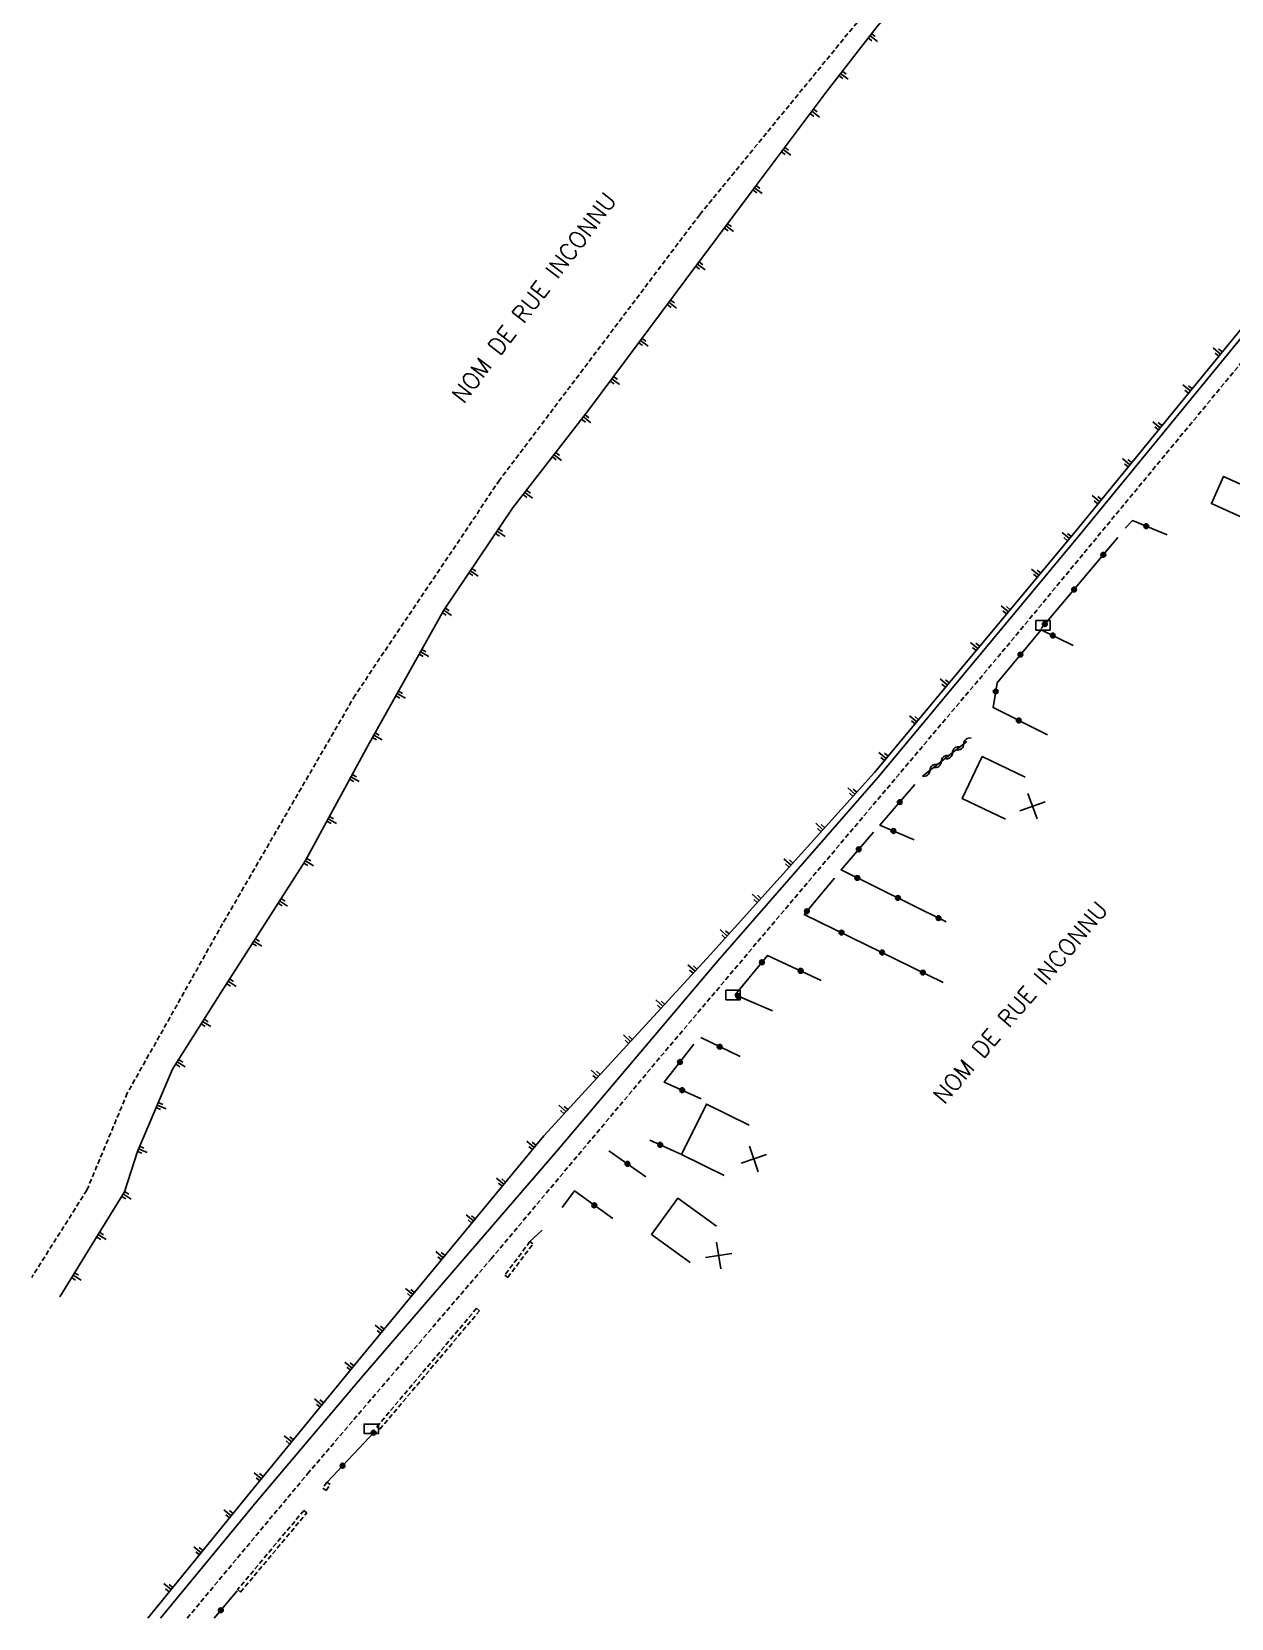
# Model space of a CAD drawing. Header units: millimetres. Extents: x 133000 to 134000, y 143000 to 144000.
# Drawn here: x 133038.7 to 133164.5, y 143000 to 143166.3 of the extents above; entities that cross this region are included whole.
import ezdxf
from ezdxf.enums import TextEntityAlignment as Align

# ---------------------------------------------------------------- set-up
doc = ezdxf.new("R2010")
doc.units = ezdxf.units.MM
doc.linetypes.add('DASHED', pattern=[0.75, 0.5, -0.25])
doc.layers.get('0').update_dxf_attribs({"linetype": 'CONTINUOUS'})
for name, color, linetype in [('W0001', 6, 'DASHED'), ('W0008', 7, 'CONTINUOUS'), ('W0100', 7, 'CONTINUOUS'), ('W0112', 1, 'DASHED'), ('W0211', 2, 'CONTINUOUS'), ('W0310', 3, 'CONTINUOUS'), ('W0322', 7, 'CONTINUOUS'), ('W0989', 7, 'CONTINUOUS'), ('W0991', 7, 'CONTINUOUS'), ('W1471', 7, 'CONTINUOUS')]:
    doc.layers.add(name, color=color, linetype=linetype)
doc.styles.get("Standard").update_dxf_attribs({"font": 'romans.shx', "width": 0.85})

# ---------------------------------------------------------------- blocks, each defined once
blk = doc.blocks.new('t991o')
at = {"color": 0, "linetype": 'Continuous'}
for p, q in [((-1, 1), (1, -1)), ((-1, -1), (1, 1))]:
    blk.add_line(p, q, dxfattribs=at)
blk = doc.blocks.new('T1471')
at = {"color": 0, "linetype": 'Continuous', "flags": 128}
blk.add_lwpolyline([(-0.75, -0.5), (-0.75, 0.5), (0.75, 0.5), (0.75, -0.5), (-0.75, -0.5)], dxfattribs=at)
blk = doc.blocks.new('t322o')
at = {"color": 0, "linetype": 'Continuous'}
for radius in [0.25, 0.15]:
    blk.add_circle((0, 0), radius, dxfattribs=at)
blk = doc.blocks.new('t310o')
at = {"color": 0, "linetype": 'Continuous'}
for centre, start, end in [((-0.5, 0.38), 216.8699, 323.1304), ((0.5, -0.37), 36.8699, 143.1303)]:
    blk.add_arc(centre, 0.625, start, end, dxfattribs=at)
blk = doc.blocks.new('t211o')
at = {"color": 0, "linetype": 'Continuous'}
for p, q in [((-0.29, 0.5), (-0.29, 0)), ((0, 1), (0, 0)), ((0.29, 0.5), (0.29, 0))]:
    blk.add_line(p, q, dxfattribs=at)

msp = doc.modelspace()

# ---------------------------------------------------------------- linework, layer by layer
at = {"layer": 'W0001'}
for points in [[(133163.06, 143209.18), (133151.76, 143194.85), (133142.26, 143183.06), (133138.25, 143178.66), (133133.25, 143174.73), (133129.06, 143171.9), (133108.76, 143147.11), (133087.78, 143119.3), (133072.64, 143096.76), (133058.74, 143072.8), (133048.74, 143055.03), (133044.5, 143044.87), (133038.72, 143035.73)], [(133055.02, 143000), (133067.63, 143015.13), (133086.88, 143037.66), (133104.7, 143058.9), (133140.48, 143101.28), (133166.8, 143133.11), (133192.73, 143165.22), (133199.86, 143175.49)]]:
    msp.add_lwpolyline(points, dxfattribs=at)
at = {"layer": 'W0008'}
msp.add_lwpolyline([(133052.24, 143000), (133062.27, 143012.17), (133073.29, 143025.24), (133093.73, 143048.91), (133110.67, 143068.9), (133127.46, 143088.15), (133148.54, 143113.48), (133169.65, 143139.25), (133186.3, 143159.88), (133200.2, 143178.48)], dxfattribs=at)
at = {"layer": 'W0100'}
for points in [[(133168.26, 143117.62), (133163.7, 143119.69), (133162.41, 143116.83), (133166.96, 143114.77)], [(133142.89, 143088.17), (133138.38, 143090.31), (133136.29, 143085.92), (133140.81, 143083.77)], [(133113.96, 143051.67), (133109.48, 143053.89), (133106.86, 143048.62), (133111.34, 143046.4)], [(133110.51, 143041.1), (133106.46, 143044.03), (133103.71, 143040.24), (133107.75, 143037.3)]]:
    msp.add_lwpolyline(points, dxfattribs=at)
at = {"layer": 'W0112'}
for p, q in [((133090.96, 143039.48), (133088.32, 143035.96)), ((133088.32, 143035.96), (133088.64, 143035.72)), ((133085.37, 143032.49), (133074.92, 143020.08)), ((133074.92, 143020.08), (133075.23, 143019.82)), ((133069.68, 143014.25), (133069.25, 143013.62)), ((133069.25, 143013.62), (133069.58, 143013.4)), ((133067.26, 143011.31), (133060.31, 143003)), ((133060.31, 143003), (133060.61, 143002.74))]:
    msp.add_line(p, q, dxfattribs=at)
for points in [[(133088.64, 143035.72), (133091.28, 143039.24), (133090.96, 143039.48)], [(133075.23, 143019.82), (133085.68, 143032.23), (133085.37, 143032.49)], [(133069.58, 143013.4), (133070.01, 143014.03), (133069.68, 143014.25)], [(133060.61, 143002.74), (133067.57, 143011.05), (133067.26, 143011.31)]]:
    msp.add_lwpolyline(points, dxfattribs=at)
at = {"layer": 'W0211'}
for points in [[(133162.55, 143206.24), (133148.64, 143187.16), (133136.33, 143172.92), (133131.41, 143171.56), (133127.36, 143166.85), (133122.13, 143160.11), (133114.16, 143149.48), (133107.32, 143140.33), (133097.11, 143126.63), (133089.14, 143116.34), (133081.92, 143105.65), (133073.96, 143091.46), (133067.42, 143079.41), (133058.64, 143065.73), (133053.48, 143057.55), (133049.8, 143048.94), (133048.44, 143044.68), (133045.69, 143040.24), (133041.65, 143033.68)], [(133050.89, 143000), (133061.62, 143013.17), (133072.53, 143026.48), (133092.42, 143050.58), (133109.85, 143069.53), (133127.1, 143088.64), (133148.12, 143113.88), (133169.2, 143139.63), (133185.55, 143160.48), (133199.34, 143179.18)]]:
    msp.add_lwpolyline(points, dxfattribs=at)
at = {"layer": 'W0310'}
msp.add_line((133132.11, 143088.25), (133136.77, 143091.88), dxfattribs=at)
at = {"layer": 'W0322'}
for p, q in [((133152.62, 143113.28), (133144.55, 143103.73)), ((133113, 143058.87), (133108.89, 143060.87)), ((133106.79, 143048.64), (133103.53, 143050.1)), ((133103.12, 143046.27), (133099.25, 143048.99)), ((133092.26, 143040.67), (133090.96, 143039.48)), ((133069.69, 143014.26), (133074.65, 143019.54)), ((133057.84, 143000), (133060.27, 143002.89))]:
    msp.add_line(p, q, dxfattribs=at)
for points in [[(133157.78, 143113.57), (133154.15, 143115.06), (133153.37, 143114.25)], [(133147.92, 143101.97), (133144.55, 143103.61), (133139.94, 143098.06), (133139.52, 143095.45), (133145.23, 143092.6)], [(133131.26, 143081.59), (133127.65, 143083.13), (133131.33, 143087.39)], [(133126.99, 143082.4), (133123.58, 143078.45), (133134.62, 143072.99)], [(133134.29, 143066.64), (133119.73, 143073.78), (133122.91, 143077.58)], [(133121.5, 143066.86), (133115.86, 143069.46), (133112.48, 143065.34), (133116.39, 143063.68)], [(133108.15, 143060.18), (133105.04, 143056.18), (133108.92, 143054.46)], [(133099.64, 143041.89), (133095.62, 143044.79), (133094.33, 143043.07)]]:
    msp.add_lwpolyline(points, dxfattribs=at)

# ---------------------------------------------------------------- block references
at = {"layer": 'W0211'}
for p, rotation in [((133126.6, 143165.88), 232.212252963121), ((133123.54, 143161.92), 232.212252963121), ((133120.51, 143157.95), 233.1654272614025), ((133117.51, 143153.94), 233.1654272614025), ((133114.51, 143149.94), 233.1654272614025), ((133111.52, 143145.94), 233.1852777068757), ((133108.52, 143141.94), 233.1852777068757), ((133105.53, 143137.93), 233.3165990616231), ((133102.54, 143133.92), 233.3165990616231), ((133163.37, 143132.51), 50.6921587220824), ((133099.56, 143129.91), 233.3165990616231), ((133160.21, 143128.64), 50.6921587220824), ((133096.56, 143125.91), 232.2403799638836), ((133157.04, 143124.78), 50.6921587220824), ((133093.49, 143121.96), 232.2403799638836), ((133153.87, 143120.91), 50.6921587220824), ((133090.43, 143118.01), 232.2403799638836), ((133150.7, 143117.04), 50.6921587220824), ((133087.52, 143113.94), 235.9577730506028), ((133147.53, 143113.17), 50.21229501235457), ((133084.72, 143109.8), 235.9577730506028), ((133144.33, 143109.33), 50.21229501235457), ((133081.92, 143105.65), 235.9577730506028), ((133141.13, 143105.49), 50.21229501235457), ((133079.48, 143101.3), 240.7023437829922), ((133137.93, 143101.65), 50.21229501235457), ((133134.73, 143097.81), 50.21229501235457), ((133077.03, 143096.93), 240.7023437829922), ((133131.53, 143093.96), 50.21229501235457), ((133074.58, 143092.57), 240.7023437829922), ((133128.33, 143090.12), 50.21229501235457), ((133072.18, 143088.19), 241.5142766174366), ((133125.04, 143086.36), 47.92719490584185), ((133069.8, 143083.79), 241.5142766174366), ((133121.69, 143082.65), 47.92719490584185), ((133067.41, 143079.4), 237.3188774811487), ((133118.34, 143078.94), 47.92719490584185), ((133064.71, 143075.19), 237.3188774811487), ((133114.99, 143075.23), 47.92719490584185), ((133111.64, 143071.51), 47.92719490584185), ((133062.01, 143070.98), 237.3188774811487), ((133108.27, 143067.82), 47.39855752334446), ((133059.31, 143066.77), 237.3188774811487), ((133104.89, 143064.14), 47.39855752334446), ((133056.64, 143062.55), 237.7309212700424), ((133101.5, 143060.46), 47.39855752334446), ((133053.97, 143058.32), 237.7309212700424), ((133098.12, 143056.78), 47.39855752334446), ((133051.88, 143053.79), 246.8769760508165), ((133094.73, 143053.1), 47.39855752334446), ((133091.41, 143049.36), 50.46963040293665), ((133049.91, 143049.2), 246.8769760508165), ((133088.23, 143045.5), 50.46963040293665), ((133048.31, 143044.47), 238.2542392115133), ((133085.05, 143041.65), 50.46963040293665), ((133045.68, 143040.22), 238.3651606322054), ((133081.87, 143037.79), 50.46963040293665), ((133043.05, 143035.96), 238.3651606322054), ((133078.68, 143033.93), 50.46963040293665), ((133075.5, 143030.08), 50.46963040293665), ((133072.32, 143026.22), 50.64873839473275), ((133069.15, 143022.35), 50.64873839473275), ((133065.98, 143018.49), 50.64873839473275), ((133062.81, 143014.62), 50.64873839473275), ((133059.65, 143010.75), 50.8216690573603), ((133056.49, 143006.87), 50.8216690573603), ((133053.33, 143003), 50.8216690573603)]:
    msp.add_blockref('t211o', p, dxfattribs=dict(at, rotation=rotation))
at = {"layer": 'W0310', "rotation": 37.94064481574697}
for p in [(133136.45, 143091.63), (133134.09, 143089.79), (133135.27, 143090.71), (133132.9, 143088.87)]:
    msp.add_blockref('t310o', p, dxfattribs=at)
at = {"layer": 'W0322'}
for p, rotation in [((133155.58, 143114.47), 157.6040465654599), ((133151.08, 143111.46), 229.8183833337092), ((133148.02, 143107.83), 229.8183833337092), ((133144.95, 143104.2), 229.8183833337092), ((133145.78, 143103.01), 154.0090007084492), ((133142.39, 143101.01), 230.3509882708154), ((133139.8, 143097.15), 260.6518956664038), ((133142.22, 143094.1), 333.4269544681705), ((133129.74, 143085.55), 49.11064474038699), ((133129.07, 143082.52), 156.818645808753), ((133125.44, 143080.6), 229.2294404299044), ((133125.29, 143077.6), 333.6951833478533), ((133129.55, 143075.5), 333.6951833478533), ((133120, 143074.1), 50.0700490638811), ((133133.81, 143073.39), 333.6951833478533), ((133123.63, 143071.87), 153.8536421232137), ((133127.89, 143069.78), 153.8536421232137), ((133115.28, 143068.75), 230.5192656336768), ((133119.35, 143067.86), 155.2924650613242), ((133132.16, 143067.68), 153.8536421232137), ((133112.79, 143065.21), 337.0068100051202), ((133110.86, 143059.9), 154.0517194708807), ((133106.69, 143058.3), 232.1160306183806), ((133106.93, 143055.35), 336.0429560841385), ((133104.62, 143049.62), 155.877788432522), ((133101.18, 143047.63), 144.9366151089852), ((133097.71, 143043.28), 144.1258656898912), ((133074.57, 143019.45), 46.75650473616199), ((133071.31, 143015.99), 46.75650473616199), ((133058.55, 143000.84), 50.0018638669812)]:
    msp.add_blockref('t322o', p, dxfattribs=dict(at, rotation=rotation))
at = {"layer": 'W0991'}
for p, rotation in [((133143.66, 143085.11), 244.6134317615377), ((133114.44, 143048.15), 243.6056847582185), ((133110.75, 143038.02), 234.0303532468424)]:
    msp.add_blockref('t991o', p, dxfattribs=dict(at, rotation=rotation))
at = {"layer": 'W1471'}
for p in [(133144.76, 143104.08), (133112.26, 143065.33), (133074.32, 143019.85)]:
    msp.add_blockref('T1471', p, dxfattribs=at)

# ---------------------------------------------------------------- texts
at = {"layer": 'W0989'}
for rotation, p in [(52.9695, (133091.37, 143138.42)), (49.8261, (133142.38, 143064.54))]:
    msp.add_text('NOM DE RUE INCONNU', height=1.75, rotation=rotation, dxfattribs=at).set_placement(p, align=Align.MIDDLE)

doc.saveas('drawing.dxf')
